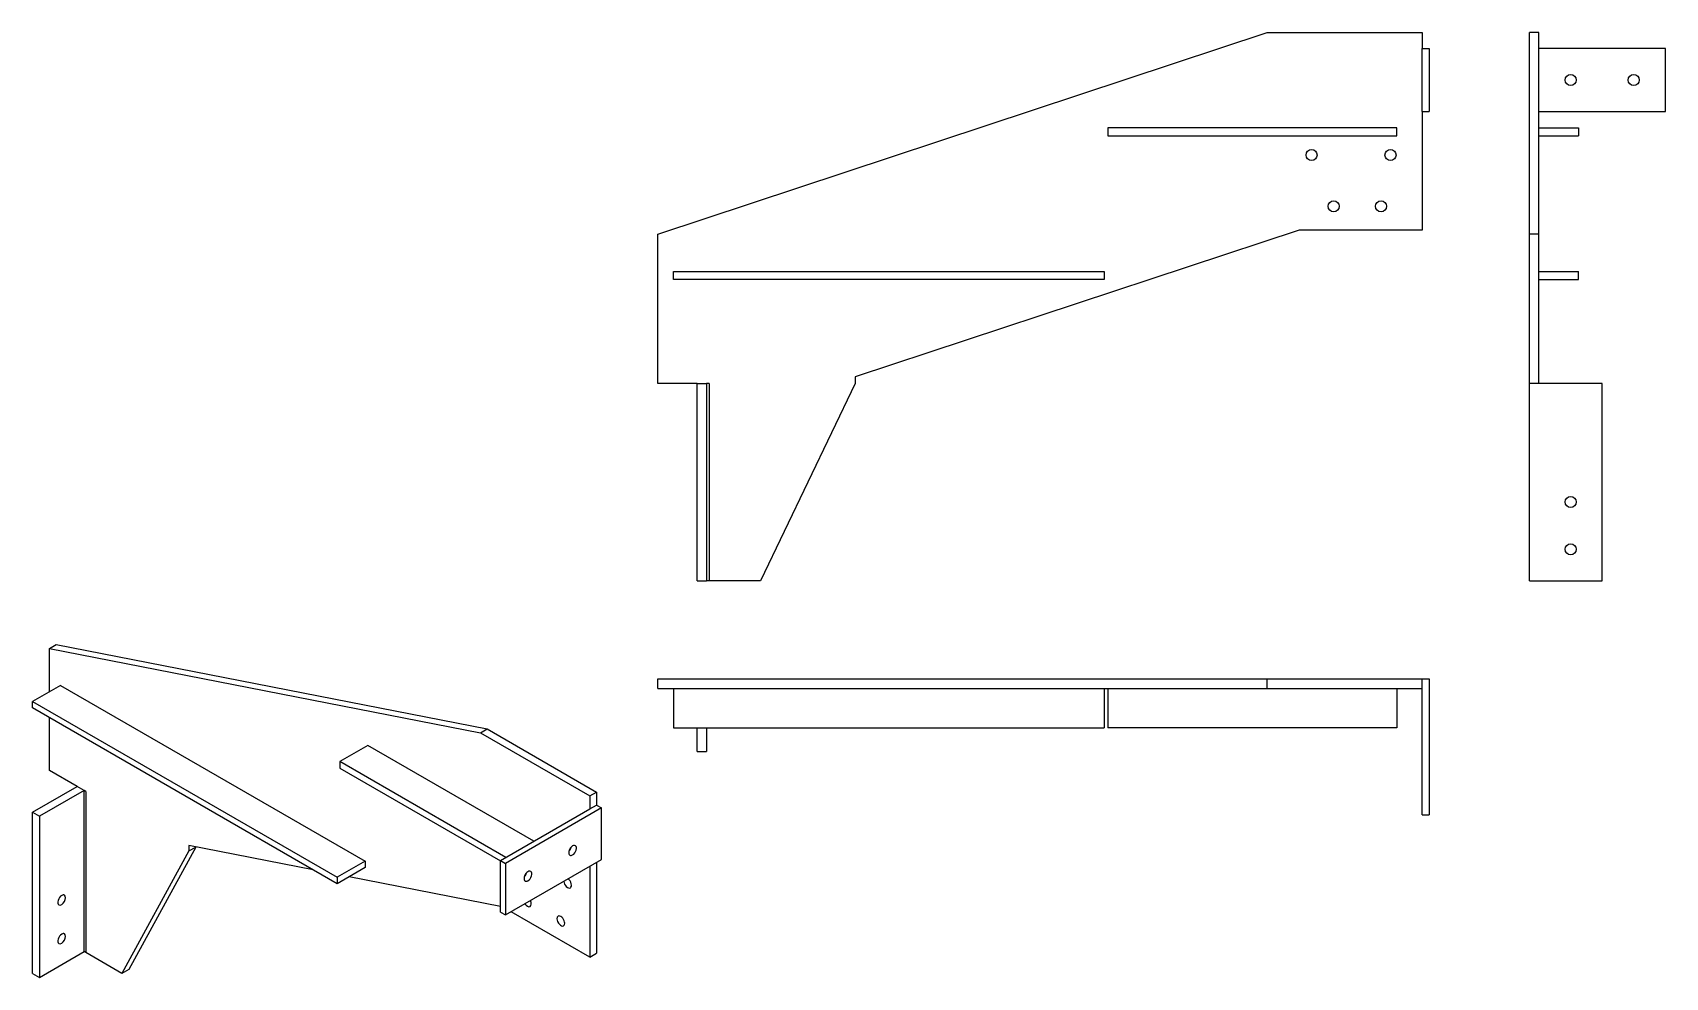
# Model space of a CAD drawing. Header units: millimetres. Extents: x -1151 to 916, y -685 to 511.
import ezdxf

# ---------------------------------------------------------------- set-up
doc = ezdxf.new("R2010")
doc.units = ezdxf.units.MM
for name, color, linetype in [('ProjItem189', 7, 'CONTINUOUS'), ('ProjItem190', 7, 'CONTINUOUS'), ('ProjItem191', 7, 'CONTINUOUS'), ('ProjItem192', 7, 'CONTINUOUS')]:
    doc.layers.add(name, color=color, linetype=linetype)

msp = doc.modelspace()

# ---------------------------------------------------------------- linework, layer by layer
at = {"layer": 'ProjItem189'}
for p, q in [((-359.577, 255.673), (412.341, 510.88)), ((412.341, 510.88), (608.423, 510.88)), ((608.423, 510.88), (608.423, 490.88)), ((608.423, 410.88), (608.423, 490.88)), ((608.423, 490.88), (617.423, 490.88)), ((617.423, 490.88), (617.423, 410.88)), ((608.423, 410.88), (608.423, 260.88)), ((608.423, 410.88), (617.423, 410.88)), ((576.423, 390.313), (210.511, 390.313)), ((210.511, 390.313), (210.511, 380.313)), ((210.511, 380.313), (576.423, 380.313)), ((576.423, 380.313), (576.423, 390.313)), ((-359.577, 66.5799), (-359.577, 255.673)), ((452.597, 260.88), (-109.577, 75.0174)), ((608.423, 260.88), (452.597, 260.88)), ((-339.577, 208.447), (205.678, 208.447)), ((-339.577, 198.447), (-339.577, 208.447)), ((205.678, 208.447), (205.678, 198.447)), ((205.678, 198.447), (-339.577, 198.447)), ((-309.577, 66.5799), (-359.577, 66.5799)), ((-309.577, 66.5799), (-297.577, 66.5799)), ((-309.577, -183.42), (-309.577, 66.5799)), ((-294.577, 66.5799), (-297.577, 66.5799)), ((-297.577, 66.5799), (-297.577, -183.42)), ((-294.577, 66.5799), (-294.577, -183.42)), ((-109.577, 66.5799), (-229.577, -183.42)), ((-109.577, 75.0174), (-109.577, 66.5799)), ((-309.577, -183.42), (-297.577, -183.42)), ((-294.577, -183.42), (-297.577, -183.42)), ((-229.577, -183.42), (-294.577, -183.42))]:
    msp.add_line(p, q, dxfattribs=at)
for centre in [(468.423, 355.88), (568.423, 355.88), (496.423, 290.978), (556.423, 290.978)]:
    msp.add_circle(centre, 7, dxfattribs=at)
at = {"layer": 'ProjItem190'}
for p, q in [((-1129.9, -268.965), (-1121.42, -264.066)), ((-1121.42, -264.066), (-575.587, -370.825)), ((-1129.9, -323.855), (-1129.9, -268.965)), ((-1129.9, -268.965), (-584.072, -375.724)), ((-1115.76, -315.69), (-1151.11, -336.103)), ((-1115.76, -315.69), (-730.205, -538.289)), ((-1151.11, -336.103), (-765.561, -558.702)), ((-1151.11, -344.268), (-1151.11, -336.103)), ((-765.561, -566.867), (-1151.11, -344.268)), ((-1129.9, -423.359), (-1129.9, -356.515)), ((-584.072, -375.724), (-575.587, -370.825)), ((-575.587, -370.825), (-436.936, -450.875)), ((-726.788, -391.769), (-762.143, -412.181)), ((-516.532, -513.16), (-726.788, -391.769)), ((-584.072, -375.724), (-445.421, -455.774)), ((-551.888, -533.572), (-762.143, -412.181)), ((-762.143, -412.181), (-762.143, -420.346)), ((-1094.55, -443.771), (-1129.9, -423.359)), ((-762.143, -420.346), (-558.558, -537.886)), ((-1151.11, -476.431), (-1094.55, -443.771)), ((-1086.06, -448.67), (-1142.63, -481.33)), ((-1086.06, -448.67), (-1094.55, -443.771)), ((-1083.94, -449.895), (-1086.06, -448.67)), ((-1086.06, -652.794), (-1086.06, -448.67)), ((-1083.94, -449.895), (-1083.94, -654.019)), ((-445.421, -455.774), (-436.936, -450.875)), ((-436.936, -450.875), (-436.936, -467.205)), ((-558.558, -537.424), (-445.421, -472.104)), ((-430.572, -470.879), (-552.194, -541.098)), ((-445.421, -455.774), (-445.421, -472.104)), ((-445.421, -472.104), (-436.936, -467.205)), ((-436.936, -467.205), (-430.572, -470.879)), ((-430.572, -536.199), (-430.572, -470.879)), ((-1151.11, -476.431), (-1142.63, -481.33)), ((-1151.11, -680.555), (-1151.11, -476.431)), ((-1142.63, -481.33), (-1142.63, -685.454)), ((-953.124, -525.421), (-1037.98, -680.555)), ((-944.638, -520.522), (-1029.49, -675.656)), ((-953.124, -518.532), (-953.124, -525.421)), ((-796.076, -549.249), (-953.124, -518.532)), ((-953.124, -525.421), (-944.638, -520.522)), ((-944.638, -520.191), (-944.638, -520.522)), ((-558.558, -602.743), (-558.558, -537.424)), ((-558.558, -537.424), (-552.194, -541.098)), ((-552.194, -606.417), (-430.572, -536.199)), ((-730.205, -538.289), (-765.561, -558.702)), ((-730.205, -546.454), (-765.561, -566.867)), ((-558.558, -595.705), (-750.489, -558.165)), ((-730.205, -538.289), (-730.205, -546.454)), ((-552.194, -541.098), (-552.194, -606.417)), ((-527.604, -555.757), (-526.98, -556.118)), ((-445.421, -544.772), (-445.421, -659.898)), ((-436.936, -539.873), (-436.936, -654.999)), ((-765.561, -558.702), (-765.561, -566.867)), ((-558.558, -602.743), (-552.194, -606.417)), ((-445.421, -659.898), (-545.123, -602.335)), ((-1142.63, -685.454), (-1086.06, -652.794)), ((-1083.94, -654.019), (-1086.06, -652.794)), ((-1037.98, -680.555), (-1083.94, -654.019)), ((-445.421, -659.898), (-436.936, -654.999)), ((-1151.11, -680.555), (-1142.63, -685.454)), ((-1029.49, -675.656), (-1037.98, -680.555))]:
    msp.add_line(p, q, dxfattribs=at)
for centre, major_axis, start_param, end_param in [((-467.341, -524.768), (3.5, 6.0622), 0, -3.14159), ((-473.705, -521.094), (-3.5, -6.0622), 1.14121, 2.00038), ((-467.341, -524.768), (3.5, 6.0622), -3.14159, -2.35619), ((-467.341, -524.768), (3.5, 6.0622), -2.35619, 0), ((-523.91, -557.428), (3.5, 6.0622), 0, -3.14159), ((-530.274, -553.753), (-3.5, -6.0622), 1.14121, 2.00038), ((-523.91, -557.428), (3.5, 6.0622), -2.35619, 0), ((-523.91, -557.428), (3.5, 6.0622), -3.14159, -2.35619), ((-473.705, -566.001), (3.5, -6.0622), -2.22193, 0), ((-473.705, -566.001), (3.5, -6.0622), 0, -4.06125), ((-1114.34, -587.475), (3.5, 6.0622), -5.49779, -3.14159), ((-1114.34, -587.475), (3.5, 6.0622), -3.14159, 0), ((-1114.34, -587.475), (3.5, 6.0622), 0, -5.49779), ((-524.617, -589.6), (-3.5, 6.0622), 1.6819, 3.14159), ((-524.617, -589.6), (-3.5, 6.0622), 3.14159, 4.60128), ((-482.191, -614.094), (-3.5, 6.0622), 0, 0.785398), ((-482.191, -614.094), (-3.5, 6.0622), 0.785398, 3.14159), ((-482.191, -614.094), (-3.5, 6.0622), 3.14159, 6.28319), ((-1114.34, -636.465), (3.5, 6.0622), -5.49779, -3.14159), ((-1114.34, -636.465), (3.5, 6.0622), -3.14159, 0), ((-1114.34, -636.465), (3.5, 6.0622), 0, -5.49779)]:
    msp.add_ellipse(centre, major_axis=major_axis, ratio=0.57735, start_param=start_param, end_param=end_param, dxfattribs=at)
at = {"layer": 'ProjItem191'}
for p, q in [((756.461, 510.88), (744.461, 510.88)), ((744.461, 255.673), (744.461, 510.88)), ((756.461, 255.673), (756.461, 510.88)), ((916.461, 490.88), (756.461, 490.88)), ((916.461, 410.88), (916.461, 490.88)), ((756.461, 410.88), (916.461, 410.88)), ((756.461, 390.313), (806.461, 390.313)), ((756.461, 380.313), (806.461, 380.313)), ((806.461, 390.313), (806.461, 380.313)), ((756.461, 255.673), (744.461, 255.673)), ((744.461, 66.5799), (744.461, 255.673)), ((756.461, 66.5799), (756.461, 255.673)), ((756.461, 208.447), (806.461, 208.447)), ((806.461, 198.447), (806.461, 208.447)), ((756.461, 198.447), (806.461, 198.447)), ((756.461, 66.5799), (744.461, 66.5799)), ((744.461, -183.42), (744.461, 66.5799)), ((836.461, 66.5799), (756.461, 66.5799)), ((836.461, -183.42), (836.461, 66.5799)), ((744.461, -183.42), (836.461, -183.42))]:
    msp.add_line(p, q, dxfattribs=at)
for centre in [(796.461, 450.88), (876.461, 450.88), (796.461, -83.4201), (796.461, -143.42)]:
    msp.add_circle(centre, 7, dxfattribs=at)
at = {"layer": 'ProjItem192'}
for p, q in [((-359.577, -319.458), (-359.577, -307.458)), ((-359.577, -307.458), (412.341, -307.458)), ((412.341, -319.458), (412.341, -307.458)), ((412.341, -307.458), (608.423, -307.458)), ((608.423, -307.458), (617.423, -307.458)), ((608.423, -319.458), (608.423, -307.458)), ((617.423, -307.458), (617.423, -479.458)), ((-359.577, -319.458), (412.341, -319.458)), ((-339.577, -319.458), (-339.577, -369.458)), ((205.678, -319.458), (205.678, -369.458)), ((210.511, -319.458), (210.511, -369.458)), ((412.341, -319.458), (608.423, -319.458)), ((576.423, -319.458), (576.423, -369.458)), ((608.423, -479.458), (608.423, -319.458)), ((-339.577, -369.458), (205.678, -369.458)), ((-309.577, -399.458), (-309.577, -369.458)), ((-297.577, -369.458), (-297.577, -399.458)), ((576.423, -369.458), (210.511, -369.458)), ((-309.577, -399.458), (-297.577, -399.458)), ((608.423, -479.458), (617.423, -479.458))]:
    msp.add_line(p, q, dxfattribs=at)

doc.saveas('drawing.dxf')
